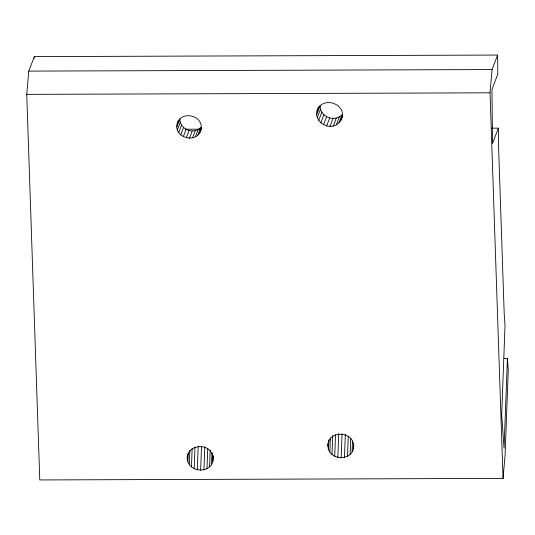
<?xml version="1.0" encoding="UTF-8"?>
<svg xmlns="http://www.w3.org/2000/svg" width="535" height="535" viewBox="0 0 535 535"><rect width="100%" height="100%" fill="white"/><g stroke="black" fill="none" stroke-linecap="round" stroke-linejoin="round"><path stroke-width="0.8" d="M213.137 455.833C215.685 476.07 183.237 473.749 187.571 454.262M187.959 461.518L188.266 453.172M189.337 464.407L189.858 450.396M191.456 466.888L192.132 448.738M194.172 468.787L194.981 447.073M197.301 469.971L198.164 446.772M200.632 470.372L201.528 446.277M203.935 469.951L204.798 446.752M206.985 468.74L207.734 448.704M209.573 466.828L210.188 450.33M211.526 464.333L211.954 452.797M213.044 458.328L212.562 453.573M212.709 461.437L212.897 456.429M353.642 444.197C355.568 462.768 325.481 461.484 328.049 443.455M328.497 449.046L328.838 439.864M329.874 451.941L330.396 437.938M331.994 454.416L332.703 435.463M334.716 456.315L335.519 434.601M337.846 457.505L338.735 433.484M341.176 457.9L342.072 433.811M344.473 457.478L345.342 434.293M347.529 456.275L348.272 436.232M350.117 454.355L350.699 438.7M352.07 451.861L352.465 441.161M353.247 448.965L353.434 443.956M504.07 358.463L507.407 358.457L504.07 448.169L501.69 414.879L505.027 325.16L504.191 313.41L498.58 147.232L498.379 128.159L491.698 128.186M507.407 358.457L508.25 370.207L505.087 455.145L503.054 478.397L39.771 479.942L26.75 94.361L28.783 71.108L34.327 56.603L497.61 55.058L497.811 74.131L491.959 89.452L492.528 143.48L498.379 128.159M503.054 478.397L490.033 92.823L492.073 69.563L497.61 55.058M201.488 128.219C198.104 146.369 169.227 136.713 178.59 120.261M200.892 129.771C204.577 115.473 180.623 109.668 177.179 123.946M187.417 458.415C186.896 444.431 208.911 442.271 212.502 455.225M317.094 111.327C321.689 94.414 349.375 104.499 340.875 120.355C332.449 134.419 309.484 121.231 318.78 106.906M327.955 445.943C327.447 430.207 353.408 430.521 353.582 445.856M176.864 126.902L179.894 118.957C179.64 129.316 193.73 135.027 200.765 127.43L197.917 134.894M177.379 129.851L180.342 122.087M178.683 132.593L181.592 124.996M180.703 134.954L183.552 127.49M183.284 136.753L186.093 129.396M186.26 137.883L189.042 130.594M189.423 138.264L192.192 130.995M192.56 137.863L195.342 130.573M195.456 136.713L198.264 129.356M199.769 132.526L201.514 127.965M318.278 108.424L318.853 106.926M316.76 114.436L320.07 105.783C319.796 116.677 334.636 122.696 342.032 114.697L338.922 122.849M317.302 117.539L320.539 109.066M318.679 120.428L321.849 112.129M320.799 122.91L323.916 114.757M323.521 124.802L326.591 116.77M326.651 125.992L329.694 118.028M329.981 126.394L333.011 118.449M333.285 125.972L336.328 118.008M336.334 124.762L339.404 116.724M340.875 120.355L342.601 115.827M28.783 71.108L492.073 69.563M26.75 94.361L490.033 92.823M185.344 129.202L199.535 129.156M34.327 56.603L34.34 58.261"/></g></svg>
